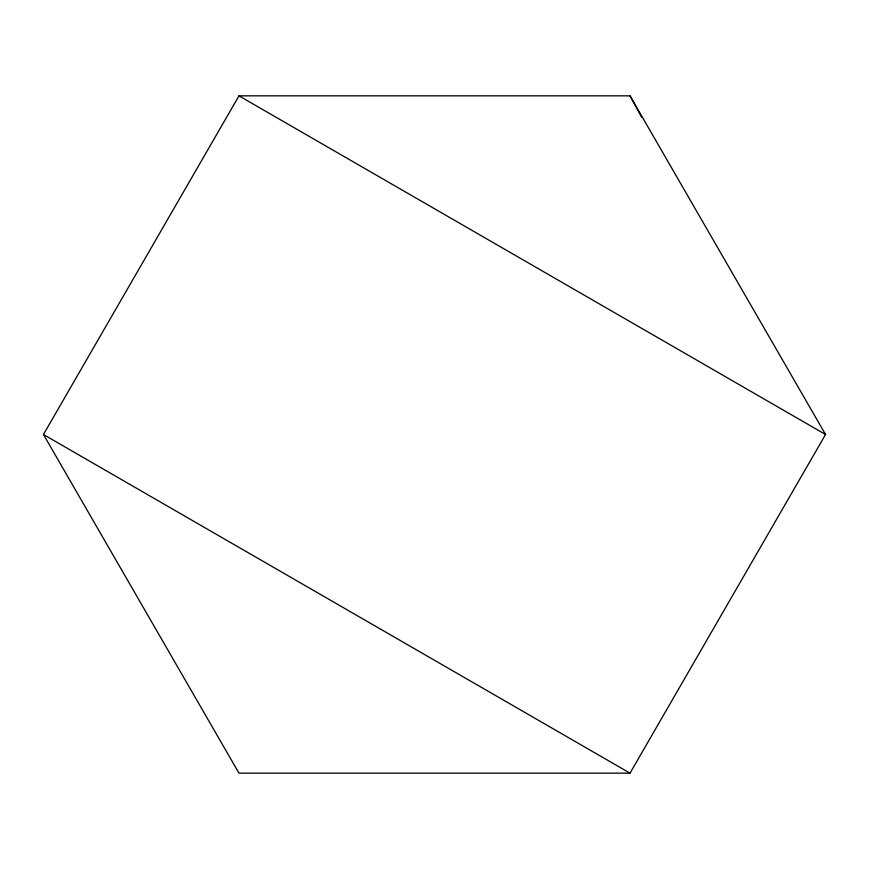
<?xml version="1.0" encoding="UTF-8"?>
<svg xmlns="http://www.w3.org/2000/svg" width="869" height="869" viewBox="0 0 869 869"><rect width="100%" height="100%" fill="white"/><g stroke="black" fill="none" stroke-linecap="round" stroke-linejoin="round"><path stroke-width="1.3" d="M43.45 434.5L238.975 95.84L630.025 95.84L825.55 434.5L630.025 773.16L238.975 773.16L43.45 434.5L630.025 773.16M238.975 95.84L825.55 434.5M630.025 95.84L641.659 117.282"/></g></svg>
